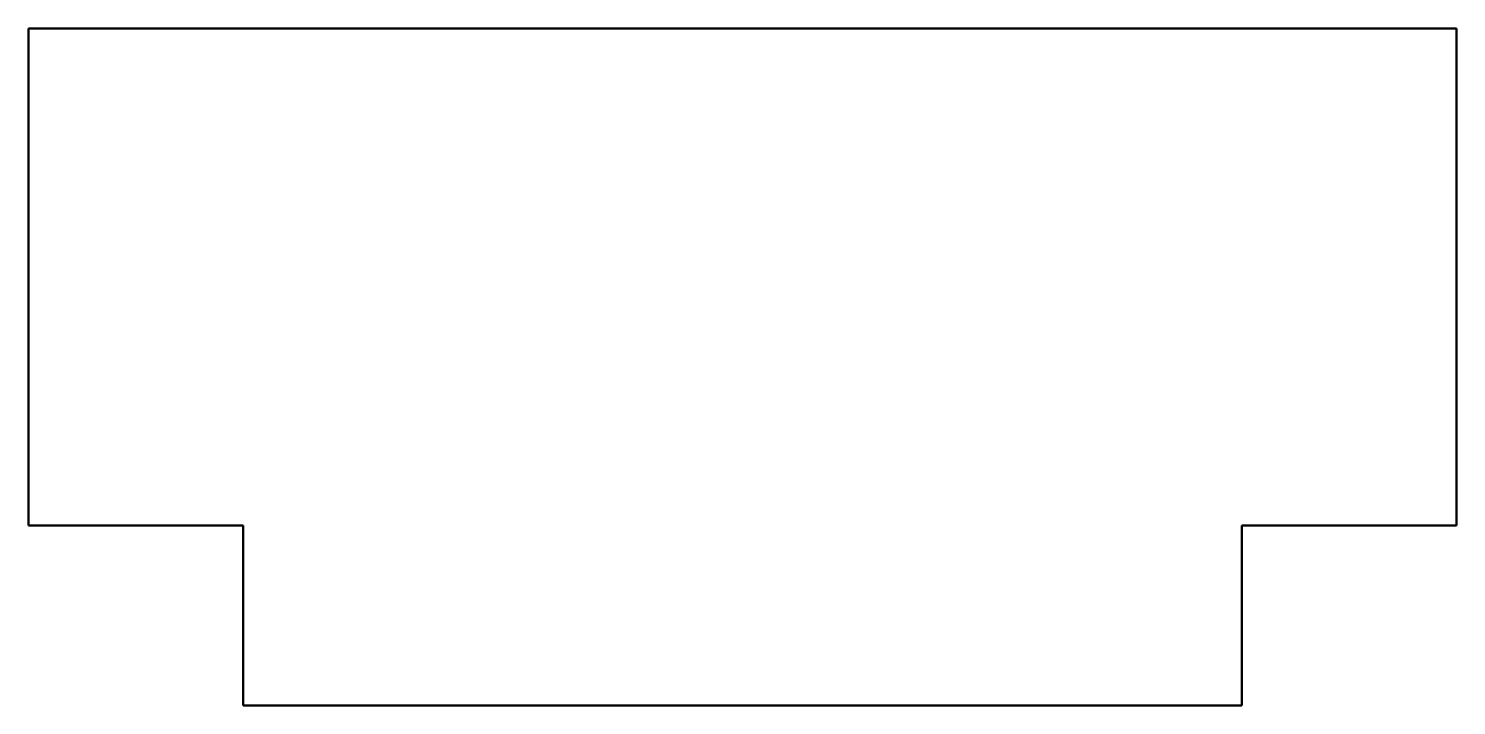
# Model space of a CAD drawing. Header units: millimetres. Extents: x 240 to 354, y 183 to 237.
import ezdxf

# ---------------------------------------------------------------- set-up
doc = ezdxf.new("R2010")
doc.units = ezdxf.units.MM
doc.layers.add('Visible (ISO)', color=7, linetype='Continuous', lineweight=50)

msp = doc.modelspace()

# ---------------------------------------------------------------- linework, layer by layer
at = {"layer": 'Visible (ISO)'}
for p, q in [((239.5, 237.25), (239.5, 197.25)), ((354.5, 237.25), (239.5, 237.25)), ((354.5, 197.25), (354.5, 237.25)), ((239.5, 197.25), (256.78, 197.25)), ((256.78, 197.25), (256.78, 182.75)), ((337.22, 197.25), (354.5, 197.25)), ((337.22, 182.75), (337.22, 197.25)), ((256.78, 182.75), (337.22, 182.75))]:
    msp.add_line(p, q, dxfattribs=at)

doc.saveas('drawing.dxf')
